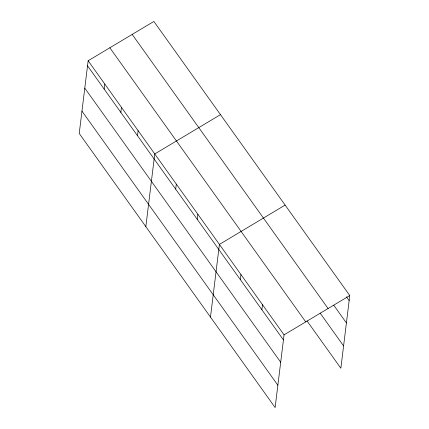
<?xml version="1.0" encoding="UTF-8"?>
<svg xmlns="http://www.w3.org/2000/svg" width="429" height="429" viewBox="0 0 429 429"><rect width="100%" height="100%" fill="white"/><g stroke="black" fill="none" stroke-linecap="round" stroke-linejoin="round"><path stroke-width="0.64" d="M88.149 60.752L79.226 133.446L275.128 407.55L284.052 334.856L88.149 60.752L153.872 21.45L349.774 295.554L340.851 368.248L306.987 320.865M104.183 89.109L104.799 84.052M120.833 112.403L121.455 107.347M137.484 135.703L138.106 130.647M145.833 226.641L154.756 153.947L220.479 114.645M175.686 189.157L176.308 184.1M197.233 219.305L197.855 214.248M210.478 317.095L219.407 244.401L285.129 205.1M240.331 279.611L240.953 274.555M261.883 309.759L262.505 304.703M284.052 334.856L349.774 295.554M346.46 296.841L349.152 300.611M333.714 305.164L346.412 322.93M132.186 34.422L328.088 308.526M320.114 313.084L343.591 345.93M109.84 47.78L305.743 321.889M87.527 65.809L283.43 339.913M84.786 88.127L280.689 362.232M81.966 111.127L277.869 385.231"/></g></svg>
